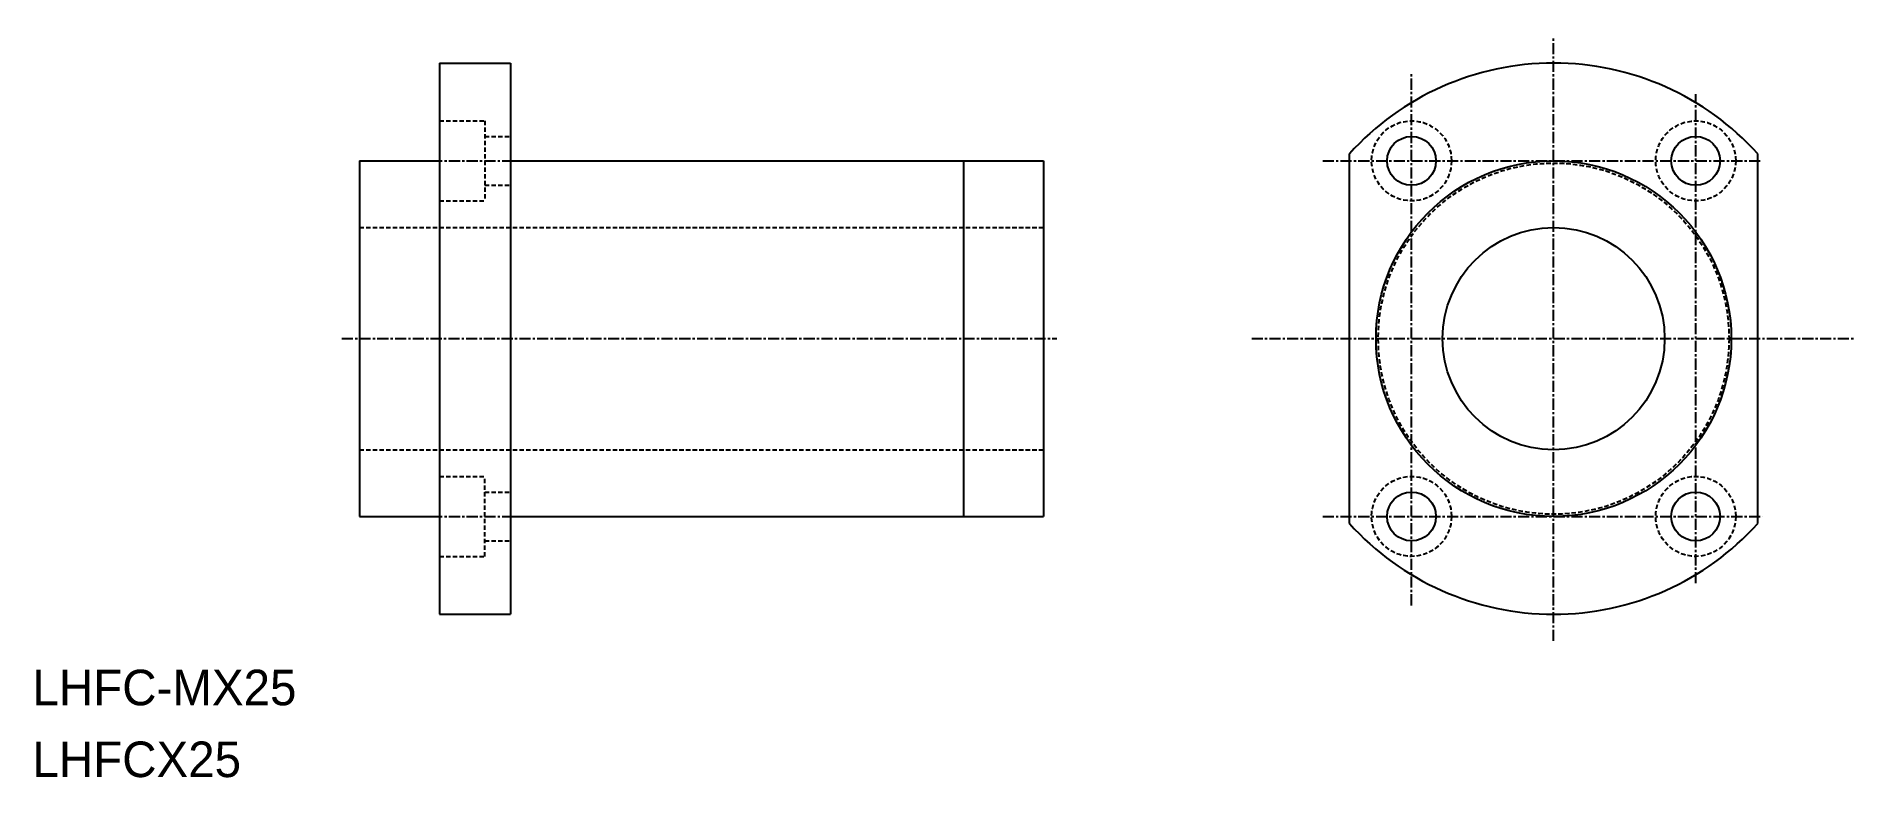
# Model space of a CAD drawing. Extents: x 234 to 439, y 153 to 237.
import ezdxf

# ---------------------------------------------------------------- set-up
doc = ezdxf.new("R2010")
doc.units = 0
doc.header["$MEASUREMENT"] = 0
doc.linetypes.add('CENTER', pattern=[2, 1.25, -0.25, 0.25, -0.25])
doc.linetypes.add('DASHED', pattern=[0.75, 0.5, -0.25])
doc.layers.get('0').update_dxf_attribs({"linetype": 'CONTINUOUS'})
doc.layers.add('CENTER', color=1, linetype='CENTER')

msp = doc.modelspace()

# ---------------------------------------------------------------- linework, layer by layer
at = {"color": 7, "linetype": 'Continuous'}
for p, q in [((279.71, 233.66), (279.71, 171.66)), ((279.71, 233.66), (287.71, 233.66)), ((287.71, 233.66), (287.71, 171.66)), ((382.16, 181.87), (382.16, 223.44)), ((428.16, 181.87), (428.16, 223.44)), ((270.71, 222.66), (270.71, 182.66)), ((270.71, 222.66), (279.71, 222.66)), ((287.71, 222.66), (347.71, 222.66)), ((338.71, 222.66), (338.71, 182.66)), ((347.71, 222.66), (347.71, 182.66)), ((270.71, 182.66), (279.71, 182.66)), ((287.71, 182.66), (347.71, 182.66)), ((428.66, 182.66), (428.66, 182.66)), ((279.71, 171.66), (287.71, 171.66))]:
    msp.add_line(p, q, dxfattribs=at)
at = {"color": 3, "linetype": 'DASHED'}
for p, q in [((279.71, 227.16), (284.81, 227.16)), ((284.81, 227.16), (284.81, 218.16)), ((284.81, 225.41), (287.71, 225.41)), ((284.81, 219.91), (287.71, 219.91)), ((279.71, 218.16), (284.81, 218.16)), ((270.71, 215.16), (347.71, 215.16)), ((270.71, 190.16), (347.71, 190.16)), ((279.71, 187.16), (284.81, 187.16)), ((284.81, 178.16), (284.81, 187.16)), ((284.81, 185.41), (287.71, 185.41)), ((284.81, 179.91), (287.71, 179.91)), ((279.71, 178.16), (284.81, 178.16))]:
    msp.add_line(p, q, dxfattribs=at)
at = {"color": 1, "linetype": 'CENTER'}
for p, q in [((276.77, 222.66), (290.27, 222.66)), ((268.71, 202.66), (349.21, 202.66)), ((276.77, 182.66), (290.77, 182.66))]:
    msp.add_line(p, q, dxfattribs=at)
at = {"color": 3, "linetype": 'DASHED'}
for centre, radius in [((389.16, 222.66), 4.5), ((421.16, 222.66), 4.5), ((405.16, 202.66), 19.75), ((389.16, 182.66), 4.5), ((421.16, 182.66), 4.5)]:
    msp.add_circle(centre, radius, dxfattribs=at)
at = {"color": 7, "linetype": 'Continuous'}
for centre, radius in [((389.16, 222.66), 2.75), ((421.16, 222.66), 2.75), ((405.16, 202.66), 20), ((405.16, 202.66), 12.5), ((389.16, 182.66), 2.75), ((421.16, 182.66), 2.75)]:
    msp.add_circle(centre, radius, dxfattribs=at)
for start, end in [(42.1034, 137.8966), (222.1034, 317.8966)]:
    msp.add_arc((405.16, 202.66), 31, start, end, dxfattribs=at)
at = {"layer": 'CENTER', "color": 1, "linetype": 'CENTER'}
for p, q in [((405.16, 168.66), (405.16, 236.66)), ((389.16, 172.66), (389.16, 232.66)), ((421.16, 175.16), (421.16, 230.16)), ((379.16, 222.66), (428.66, 222.66)), ((371.16, 202.66), (439.16, 202.66)), ((379.16, 182.66), (428.66, 182.66))]:
    msp.add_line(p, q, dxfattribs=at)

# ---------------------------------------------------------------- texts
at = {"color": 7, "linetype": 'Continuous'}
for s, p in [('LHFC-MX25', (233.88, 161.42)), ('LHFCX25', (233.88, 153.34))]:
    msp.add_text(s, height=4, dxfattribs=at).set_placement(p)

doc.saveas('drawing.dxf')
